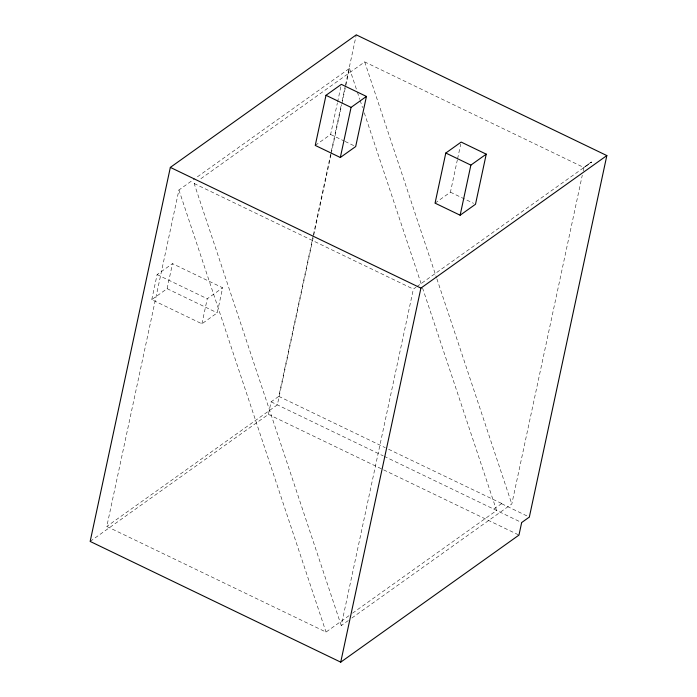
<?xml version="1.0" encoding="UTF-8"?>
<svg xmlns="http://www.w3.org/2000/svg" width="697" height="697" viewBox="0 0 697 697"><rect width="100%" height="100%" fill="white"/><g stroke="black" fill="none" stroke-linecap="round" stroke-linejoin="round"><path stroke-width="0.52" stroke-dasharray="3.48 2.61" d="M151.754 299.64L157.121 274.592L172.49 263.632L222.639 287.791L217.264 312.848L201.903 323.8L151.754 299.64L167.123 288.689L172.49 263.632M348.997 615.686L326.022 632.066L106.798 526.453L178.929 189.993L194.829 178.65M201.903 323.8L207.27 298.752L222.639 287.791M90.157 541.43L268.406 414.367L271.089 401.838L278.774 396.366L313.188 235.813M315.253 145.42L330.613 134.469L337.331 103.147M337.557 102.102L340.911 86.445M313.423 234.75L341.225 105.029M342.14 100.777L345.329 85.888M345.564 84.825L356.272 34.85M330.997 154.647L277.354 404.861L106.798 526.453M331.223 153.584L341.73 104.602M341.957 103.539L349.485 68.402L195.718 178.023M348.317 620.539L341.242 625.575L413.373 289.116L416.022 287.225M435.059 203.141L450.428 192.189L457.363 159.822M457.589 158.777L460.717 144.166M493.877 508.897L501.814 503.539M501.561 503.426L386.234 448.136M351.846 618.021L511.807 503.992L582.283 175.226M583.197 170.974L583.938 167.533L364.714 61.911L199.447 179.721M591.37 161.931L583.633 167.663L591.57 162.305M341.242 625.575L194.149 183.503L195.918 182.239M416.911 286.598L591.622 162.052M352.534 613.168L496.586 510.474L422.007 286.345M330.613 134.469L344.118 140.968M345.085 141.43L355.688 146.544M450.428 192.189L473.568 203.332M194.149 183.503L413.373 289.116M157.121 274.592L207.27 298.752M167.123 288.689L217.264 312.848M278.774 396.366L385.258 447.666M501.762 503.792L529.337 517.078M271.089 401.838L383.141 455.829M384.125 456.3L521.661 522.558M268.406 414.367L518.969 535.087M364.714 61.911L436.54 277.789M436.88 278.817L511.807 503.992M349.485 68.402L357.047 91.124M357.395 92.161L359.8 99.392M360.14 100.42L362.545 107.652M364.27 112.818L421.659 285.308M178.929 189.993L326.022 632.066"/><path stroke-width="1.05" d="M170.347 167.393L90.157 541.43L340.728 662.15L518.969 535.087L521.661 522.558L529.337 517.078L606.843 155.57L356.272 34.85L170.347 167.393L420.91 288.105L606.843 155.57M325.996 95.306L315.253 145.42L340.328 157.496L355.688 146.544L366.43 96.43L341.356 84.354L325.996 95.306L351.07 107.39L366.43 96.43M340.328 157.496L351.07 107.39M445.801 153.026L435.059 203.141L460.133 215.216L475.502 204.265L486.245 154.15L461.17 142.075L445.801 153.026L470.876 165.111L486.245 154.15M340.728 662.15L420.91 288.105M460.133 215.216L470.876 165.111"/></g></svg>
